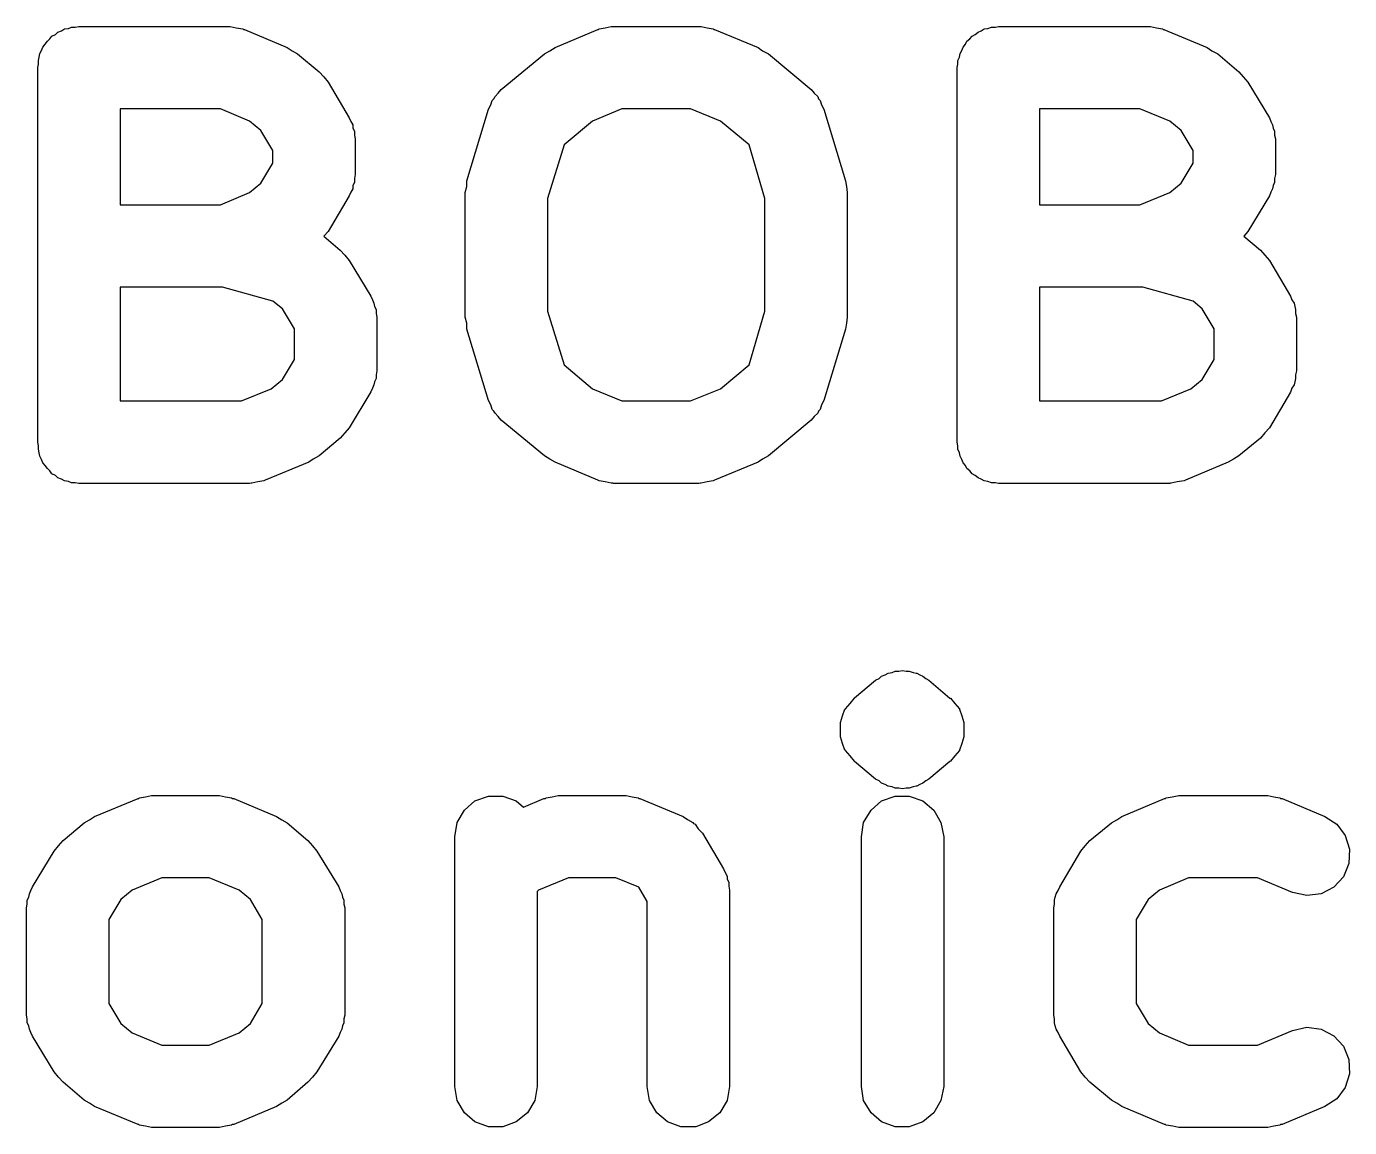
# Model space of a CAD drawing. Extents: x 78 to 141.7, y -125.4 to -84.3.
# Drawn here: x 136.569 to 138.336, y -85.724 to -84.254 of the extents above; entities that cross this region are included whole.
import ezdxf

# ---------------------------------------------------------------- set-up
doc = ezdxf.new("R2010")
doc.units = 0
doc.header["$MEASUREMENT"] = 0
doc.layers.add('BLACK', color=7, linetype='CONTINUOUS')

msp = doc.modelspace()

# ---------------------------------------------------------------- linework, layer by layer
at = {"layer": 'BLACK', "linetype": 'CONTINUOUS'}
for p, q in [((136.6, -84.2707), (136.603, -84.2671)), ((136.603, -84.2671), (136.608, -84.2647)), ((136.608, -84.2647), (136.611, -84.2616)), ((136.611, -84.2616), (136.616, -84.2599)), ((136.616, -84.2599), (136.62, -84.2575)), ((136.62, -84.2575), (136.625, -84.2567)), ((136.625, -84.2567), (136.629, -84.255)), ((136.629, -84.255), (136.634, -84.255)), ((136.634, -84.255), (136.639, -84.2542)), ((136.639, -84.2542), (136.839, -84.2542)), ((136.839, -84.2542), (136.84, -84.2544)), ((136.84, -84.2544), (136.841, -84.2542)), ((136.841, -84.2542), (136.849, -84.2561)), ((136.849, -84.2561), (136.858, -84.2575)), ((136.858, -84.2575), (136.859, -84.2581)), ((136.859, -84.2581), (136.86, -84.2584)), ((136.86, -84.2584), (136.917, -84.2822)), ((137.275, -84.2822), (137.332, -84.2584)), ((137.332, -84.2584), (137.333, -84.2581)), ((137.333, -84.2581), (137.334, -84.2575)), ((137.334, -84.2575), (137.342, -84.2561)), ((137.342, -84.2561), (137.35, -84.2542)), ((137.35, -84.2542), (137.352, -84.2544)), ((137.352, -84.2544), (137.353, -84.2542)), ((137.353, -84.2542), (137.467, -84.2542)), ((137.467, -84.2542), (137.469, -84.2544)), ((137.469, -84.2544), (137.47, -84.2542)), ((137.47, -84.2542), (137.478, -84.2561)), ((137.478, -84.2561), (137.486, -84.2575)), ((137.486, -84.2575), (137.487, -84.2581)), ((137.487, -84.2581), (137.488, -84.2584)), ((137.488, -84.2584), (137.546, -84.2822)), ((137.829, -84.2707), (137.832, -84.2671)), ((137.832, -84.2671), (137.836, -84.2647)), ((137.836, -84.2647), (137.84, -84.2616)), ((137.84, -84.2616), (137.844, -84.2599)), ((137.844, -84.2599), (137.848, -84.2575)), ((137.848, -84.2575), (137.853, -84.2567)), ((137.853, -84.2567), (137.858, -84.255)), ((137.858, -84.255), (137.863, -84.255)), ((137.863, -84.255), (137.867, -84.2542)), ((137.867, -84.2542), (138.067, -84.2542)), ((138.067, -84.2542), (138.069, -84.2544)), ((138.069, -84.2544), (138.07, -84.2542)), ((138.07, -84.2542), (138.078, -84.2561)), ((138.078, -84.2561), (138.086, -84.2575)), ((138.086, -84.2575), (138.087, -84.2581)), ((138.087, -84.2581), (138.088, -84.2584)), ((138.088, -84.2584), (138.146, -84.2822)), ((136.589, -84.2862), (136.591, -84.2817)), ((136.591, -84.2817), (136.594, -84.278)), ((136.594, -84.278), (136.597, -84.2738)), ((136.597, -84.2738), (136.6, -84.2707)), ((136.917, -84.2822), (136.924, -84.2867)), ((137.268, -84.2867), (137.275, -84.2822)), ((137.546, -84.2822), (137.552, -84.2867)), ((137.818, -84.2862), (137.82, -84.2817)), ((137.82, -84.2817), (137.823, -84.278)), ((137.823, -84.278), (137.825, -84.2738)), ((137.825, -84.2738), (137.829, -84.2707)), ((138.146, -84.2822), (138.152, -84.2867)), ((136.585, -84.2996), (136.586, -84.2951)), ((136.585, -84.3045), (136.585, -84.2996)), ((136.586, -84.2951), (136.587, -84.2904)), ((136.587, -84.2904), (136.589, -84.2862)), ((136.924, -84.2867), (136.931, -84.2907)), ((136.931, -84.2907), (136.96, -84.3146)), ((137.203, -84.3384), (137.261, -84.2907)), ((137.261, -84.2907), (137.268, -84.2867)), ((137.552, -84.2867), (137.56, -84.2907)), ((137.56, -84.2907), (137.617, -84.3384)), ((137.813, -84.2996), (137.815, -84.2951)), ((137.813, -84.3045), (137.813, -84.2996)), ((137.815, -84.2951), (137.816, -84.2904)), ((137.816, -84.2904), (137.818, -84.2862)), ((138.152, -84.2867), (138.16, -84.2907)), ((138.16, -84.2907), (138.188, -84.3146)), ((136.584, -84.3092), (136.585, -84.3045)), ((136.584, -84.8092), (136.584, -84.3092)), ((136.96, -84.3146), (136.966, -84.3216)), ((137.812, -84.3092), (137.813, -84.3045)), ((137.812, -84.8092), (137.812, -84.3092)), ((138.188, -84.3146), (138.194, -84.3216)), ((136.966, -84.3216), (136.972, -84.3285)), ((136.972, -84.3285), (137, -84.3761)), ((137.199, -84.3433), (137.203, -84.3384)), ((137.617, -84.3384), (137.621, -84.3433)), ((138.194, -84.3216), (138.2, -84.3285)), ((138.2, -84.3285), (138.229, -84.3761)), ((137.189, -84.359), (137.191, -84.353)), ((137.191, -84.353), (137.193, -84.3506)), ((137.193, -84.3506), (137.195, -84.3478)), ((137.195, -84.3478), (137.199, -84.3433)), ((137.621, -84.3433), (137.626, -84.3478)), ((137.626, -84.3478), (137.627, -84.3506)), ((137.627, -84.3506), (137.629, -84.353)), ((137.629, -84.353), (137.631, -84.359)), ((136.694, -84.3642), (136.694, -84.4923)), ((136.828, -84.3642), (136.694, -84.3642)), ((136.867, -84.3806), (136.828, -84.3642)), ((137.157, -84.4601), (137.186, -84.3648)), ((137.186, -84.3648), (137.189, -84.359)), ((137.364, -84.3642), (137.325, -84.3806)), ((137.456, -84.3642), (137.364, -84.3642)), ((137.496, -84.3806), (137.456, -84.3642)), ((137.631, -84.359), (137.634, -84.3648)), ((137.634, -84.3648), (137.663, -84.4601)), ((137.922, -84.3642), (137.922, -84.4923)), ((138.056, -84.3642), (137.922, -84.3642)), ((138.096, -84.3806), (138.056, -84.3642)), ((136.882, -84.3931), (136.867, -84.3806)), ((137, -84.3761), (137.002, -84.3811)), ((137.002, -84.3811), (137.005, -84.3856)), ((137.005, -84.3856), (137.005, -84.3899)), ((137.005, -84.3899), (137.007, -84.394)), ((137.325, -84.3806), (137.287, -84.4123)), ((137.534, -84.4123), (137.496, -84.3806)), ((138.111, -84.3931), (138.096, -84.3806)), ((138.229, -84.3761), (138.231, -84.3811)), ((138.231, -84.3811), (138.233, -84.3856)), ((138.233, -84.3856), (138.234, -84.3899)), ((138.234, -84.3899), (138.236, -84.394)), ((136.898, -84.4197), (136.882, -84.3931)), ((137.007, -84.394), (137.007, -84.3992)), ((137.007, -84.3992), (137.008, -84.4044)), ((137.008, -84.4044), (137.008, -84.452)), ((138.127, -84.4197), (138.111, -84.3931)), ((138.236, -84.394), (138.236, -84.3992)), ((138.236, -84.3992), (138.237, -84.4044)), ((138.237, -84.4044), (138.237, -84.452)), ((136.898, -84.4368), (136.898, -84.4197)), ((137.287, -84.4123), (137.265, -84.4839)), ((137.555, -84.4839), (137.534, -84.4123)), ((138.127, -84.4368), (138.127, -84.4197)), ((136.882, -84.4634), (136.898, -84.4368)), ((138.111, -84.4634), (138.127, -84.4368)), ((137.007, -84.4625), (137.005, -84.4666)), ((137.008, -84.452), (137.007, -84.4572)), ((137.007, -84.4572), (137.007, -84.4625)), ((137.157, -84.468), (137.157, -84.4601)), ((137.663, -84.4601), (137.664, -84.468)), ((138.236, -84.4625), (138.234, -84.4666)), ((138.237, -84.452), (138.236, -84.4572)), ((138.236, -84.4572), (138.236, -84.4625)), ((136.828, -84.4923), (136.867, -84.4759)), ((136.867, -84.4759), (136.882, -84.4634)), ((137.002, -84.4754), (137, -84.4803)), ((137.005, -84.4709), (137.002, -84.4754)), ((137.005, -84.4666), (137.005, -84.4709)), ((137.155, -84.4759), (137.157, -84.468)), ((137.155, -84.6425), (137.155, -84.4759)), ((137.664, -84.468), (137.665, -84.4759)), ((137.665, -84.4759), (137.665, -84.6425)), ((138.056, -84.4923), (138.096, -84.4759)), ((138.096, -84.4759), (138.111, -84.4634)), ((138.231, -84.4754), (138.229, -84.4803)), ((138.233, -84.4709), (138.231, -84.4754)), ((138.234, -84.4666), (138.233, -84.4709)), ((136.694, -84.4923), (136.828, -84.4923)), ((137, -84.4803), (136.972, -84.528)), ((137.265, -84.4839), (137.265, -84.6345)), ((137.555, -84.6345), (137.555, -84.4839)), ((137.922, -84.4923), (138.056, -84.4923)), ((138.229, -84.4803), (138.2, -84.528)), ((136.972, -84.528), (136.966, -84.5343)), ((138.2, -84.528), (138.195, -84.5343)), ((136.966, -84.5343), (136.988, -84.5527)), ((138.195, -84.5343), (138.217, -84.5527)), ((136.988, -84.5527), (136.994, -84.5597)), ((136.994, -84.5597), (137, -84.5666)), ((137, -84.5666), (137.029, -84.6142)), ((138.217, -84.5527), (138.223, -84.5597)), ((138.223, -84.5597), (138.229, -84.5666)), ((138.229, -84.5666), (138.257, -84.6142)), ((136.694, -84.6023), (136.694, -84.7542)), ((136.831, -84.6023), (136.694, -84.6023)), ((136.898, -84.6209), (136.831, -84.6023)), ((137.922, -84.6023), (137.922, -84.7542)), ((138.06, -84.6023), (137.922, -84.6023)), ((138.127, -84.6209), (138.06, -84.6023)), ((136.911, -84.6312), (136.898, -84.6209)), ((137.029, -84.6142), (137.031, -84.6191)), ((137.031, -84.6191), (137.033, -84.6237)), ((138.139, -84.6312), (138.127, -84.6209)), ((138.257, -84.6142), (138.259, -84.6192)), ((138.259, -84.6192), (138.262, -84.6237)), ((136.927, -84.6578), (136.911, -84.6312)), ((137.033, -84.6237), (137.034, -84.628)), ((137.034, -84.628), (137.036, -84.6321)), ((137.036, -84.6321), (137.036, -84.6373)), ((137.036, -84.6373), (137.037, -84.6425)), ((137.265, -84.6345), (137.287, -84.7061)), ((137.534, -84.7061), (137.555, -84.6345)), ((138.155, -84.6578), (138.139, -84.6312)), ((138.262, -84.6237), (138.263, -84.628)), ((138.263, -84.628), (138.264, -84.6321)), ((138.264, -84.6321), (138.264, -84.6373)), ((138.264, -84.6373), (138.265, -84.6425)), ((137.037, -84.6425), (137.037, -84.714)), ((137.157, -84.6504), (137.155, -84.6425)), ((137.157, -84.6583), (137.157, -84.6504)), ((137.664, -84.6504), (137.663, -84.6583)), ((137.665, -84.6425), (137.664, -84.6504)), ((138.265, -84.6425), (138.265, -84.714)), ((136.927, -84.6987), (136.927, -84.6578)), ((137.186, -84.7536), (137.157, -84.6583)), ((137.663, -84.6583), (137.634, -84.7536)), ((138.155, -84.6987), (138.155, -84.6578)), ((136.911, -84.7253), (136.927, -84.6987)), ((137.287, -84.7061), (137.325, -84.7378)), ((137.496, -84.7378), (137.534, -84.7061)), ((138.139, -84.7253), (138.155, -84.6987)), ((136.896, -84.7378), (136.911, -84.7253)), ((137.036, -84.7244), (137.034, -84.7285)), ((137.037, -84.714), (137.036, -84.7191)), ((137.036, -84.7191), (137.036, -84.7244)), ((138.124, -84.7378), (138.139, -84.7253)), ((138.264, -84.7244), (138.263, -84.7285)), ((138.265, -84.714), (138.264, -84.7191)), ((138.264, -84.7191), (138.264, -84.7244)), ((136.856, -84.7542), (136.896, -84.7378)), ((137.029, -84.7422), (137, -84.7899)), ((137.031, -84.7373), (137.029, -84.7422)), ((137.033, -84.7328), (137.031, -84.7373)), ((137.034, -84.7285), (137.033, -84.7328)), ((137.325, -84.7378), (137.364, -84.7542)), ((137.456, -84.7542), (137.496, -84.7378)), ((138.085, -84.7542), (138.124, -84.7378)), ((138.257, -84.7423), (138.229, -84.7899)), ((138.259, -84.7373), (138.257, -84.7423)), ((138.262, -84.7328), (138.259, -84.7373)), ((138.263, -84.7285), (138.262, -84.7328)), ((136.694, -84.7542), (136.856, -84.7542)), ((137.189, -84.7593), (137.186, -84.7536)), ((137.191, -84.7654), (137.189, -84.7593)), ((137.364, -84.7542), (137.456, -84.7542)), ((137.631, -84.7593), (137.629, -84.7654)), ((137.634, -84.7536), (137.631, -84.7593)), ((137.922, -84.7542), (138.085, -84.7542)), ((137.193, -84.7678), (137.191, -84.7654)), ((137.195, -84.7706), (137.193, -84.7678)), ((137.199, -84.7751), (137.195, -84.7706)), ((137.203, -84.78), (137.199, -84.7751)), ((137.261, -84.8276), (137.203, -84.78)), ((137.617, -84.78), (137.56, -84.8276)), ((137.621, -84.7751), (137.617, -84.78)), ((137.626, -84.7706), (137.621, -84.7751)), ((137.627, -84.7678), (137.626, -84.7706)), ((137.629, -84.7654), (137.627, -84.7678)), ((136.994, -84.7968), (136.988, -84.8038)), ((137, -84.7899), (136.994, -84.7968)), ((138.223, -84.7968), (138.217, -84.8038)), ((138.229, -84.7899), (138.223, -84.7968)), ((136.585, -84.8139), (136.584, -84.8092)), ((136.585, -84.8187), (136.585, -84.8139)), ((136.988, -84.8038), (136.96, -84.8276)), ((137.813, -84.8139), (137.812, -84.8092)), ((137.813, -84.8187), (137.813, -84.8139)), ((138.217, -84.8038), (138.188, -84.8276)), ((136.586, -84.8233), (136.585, -84.8187)), ((136.587, -84.828), (136.586, -84.8233)), ((136.589, -84.8322), (136.587, -84.828)), ((136.591, -84.8367), (136.589, -84.8322)), ((136.952, -84.8317), (136.946, -84.8361)), ((136.96, -84.8276), (136.952, -84.8317)), ((137.268, -84.8317), (137.261, -84.8276)), ((137.275, -84.8361), (137.268, -84.8317)), ((137.552, -84.8317), (137.546, -84.8361)), ((137.56, -84.8276), (137.552, -84.8317)), ((137.815, -84.8233), (137.813, -84.8187)), ((137.816, -84.828), (137.815, -84.8233)), ((137.818, -84.8322), (137.816, -84.828)), ((137.82, -84.8367), (137.818, -84.8322)), ((138.181, -84.8317), (138.174, -84.8361)), ((138.188, -84.8276), (138.181, -84.8317)), ((136.594, -84.8404), (136.591, -84.8367)), ((136.597, -84.8445), (136.594, -84.8404)), ((136.6, -84.8476), (136.597, -84.8445)), ((136.603, -84.8513), (136.6, -84.8476)), ((136.608, -84.8537), (136.603, -84.8513)), ((136.946, -84.8361), (136.888, -84.86)), ((137.332, -84.86), (137.275, -84.8361)), ((137.546, -84.8361), (137.488, -84.86)), ((137.823, -84.8404), (137.82, -84.8367)), ((137.825, -84.8445), (137.823, -84.8404)), ((137.829, -84.8476), (137.825, -84.8445)), ((137.832, -84.8513), (137.829, -84.8476)), ((137.836, -84.8537), (137.832, -84.8513)), ((138.174, -84.8361), (138.117, -84.86)), ((136.611, -84.8568), (136.608, -84.8537)), ((136.616, -84.8585), (136.611, -84.8568)), ((136.62, -84.8609), (136.616, -84.8585)), ((136.625, -84.8617), (136.62, -84.8609)), ((136.629, -84.8634), (136.625, -84.8617)), ((136.634, -84.8634), (136.629, -84.8634)), ((136.639, -84.8642), (136.634, -84.8634)), ((136.867, -84.8642), (136.639, -84.8642)), ((136.869, -84.864), (136.867, -84.8642)), ((136.87, -84.8641), (136.869, -84.864)), ((136.878, -84.8623), (136.87, -84.8641)), ((136.886, -84.8609), (136.878, -84.8623)), ((136.887, -84.8602), (136.886, -84.8609)), ((136.888, -84.86), (136.887, -84.8602)), ((137.333, -84.8602), (137.332, -84.86)), ((137.334, -84.8609), (137.333, -84.8602)), ((137.342, -84.8623), (137.334, -84.8609)), ((137.35, -84.8641), (137.342, -84.8623)), ((137.352, -84.864), (137.35, -84.8641)), ((137.353, -84.8642), (137.352, -84.864)), ((137.467, -84.8642), (137.353, -84.8642)), ((137.469, -84.864), (137.467, -84.8642)), ((137.47, -84.8641), (137.469, -84.864)), ((137.478, -84.8623), (137.47, -84.8641)), ((137.486, -84.8609), (137.478, -84.8623)), ((137.487, -84.8602), (137.486, -84.8609)), ((137.488, -84.86), (137.487, -84.8602)), ((137.84, -84.8568), (137.836, -84.8537)), ((137.844, -84.8585), (137.84, -84.8568)), ((137.848, -84.8609), (137.844, -84.8585)), ((137.853, -84.8617), (137.848, -84.8609)), ((137.858, -84.8634), (137.853, -84.8617)), ((137.863, -84.8634), (137.858, -84.8634)), ((137.867, -84.8642), (137.863, -84.8634)), ((138.096, -84.8642), (137.867, -84.8642)), ((138.097, -84.864), (138.096, -84.8642)), ((138.098, -84.8641), (138.097, -84.864)), ((138.106, -84.8623), (138.098, -84.8641)), ((138.115, -84.8609), (138.106, -84.8623)), ((138.116, -84.8602), (138.115, -84.8609)), ((138.117, -84.86), (138.116, -84.8602)), ((137.725, -85.1166), (137.729, -85.115)), ((137.729, -85.115), (137.734, -85.115)), ((137.734, -85.115), (137.739, -85.1142)), ((137.739, -85.1142), (137.739, -85.1142)), ((137.739, -85.1142), (137.739, -85.1142)), ((137.739, -85.1142), (137.744, -85.115)), ((137.744, -85.115), (137.748, -85.115)), ((137.748, -85.115), (137.753, -85.1166)), ((137.675, -85.1507), (137.703, -85.1269)), ((137.703, -85.1269), (137.708, -85.1246)), ((137.708, -85.1246), (137.711, -85.1216)), ((137.711, -85.1216), (137.716, -85.1199)), ((137.716, -85.1199), (137.72, -85.1176)), ((137.72, -85.1174), (137.725, -85.1166)), ((137.72, -85.1175), (137.72, -85.1174)), ((137.72, -85.1176), (137.72, -85.1175)), ((137.753, -85.1166), (137.757, -85.1174)), ((137.757, -85.1174), (137.757, -85.1175)), ((137.757, -85.1175), (137.758, -85.1176)), ((137.758, -85.1176), (137.762, -85.1199)), ((137.762, -85.1199), (137.766, -85.1216)), ((137.766, -85.1216), (137.77, -85.1246)), ((137.77, -85.1246), (137.774, -85.1269)), ((137.774, -85.1269), (137.802, -85.1508)), ((137.669, -85.1581), (137.675, -85.151)), ((137.675, -85.1509), (137.675, -85.1507)), ((137.675, -85.151), (137.675, -85.1509)), ((137.802, -85.1508), (137.803, -85.1509)), ((137.803, -85.1509), (137.803, -85.151)), ((137.803, -85.151), (137.809, -85.1582)), ((137.659, -85.1745), (137.662, -85.1657)), ((137.662, -85.1657), (137.663, -85.1655)), ((137.663, -85.1653), (137.669, -85.1581)), ((137.663, -85.1655), (137.663, -85.1653)), ((137.809, -85.1582), (137.815, -85.1653)), ((137.815, -85.1653), (137.815, -85.1655)), ((137.815, -85.1655), (137.815, -85.1657)), ((137.815, -85.1657), (137.818, -85.1744)), ((137.656, -85.1833), (137.659, -85.1745)), ((137.656, -85.1835), (137.656, -85.1833)), ((137.656, -85.1836), (137.656, -85.1835)), ((137.656, -85.193), (137.656, -85.1836)), ((137.818, -85.1744), (137.821, -85.1833)), ((137.821, -85.1833), (137.821, -85.1835)), ((137.821, -85.1835), (137.821, -85.1836)), ((137.821, -85.1836), (137.821, -85.1929)), ((137.656, -85.2024), (137.656, -85.193)), ((137.656, -85.2025), (137.656, -85.2024)), ((137.656, -85.2027), (137.656, -85.2025)), ((137.659, -85.2116), (137.656, -85.2027)), ((137.821, -85.2027), (137.818, -85.2115)), ((137.821, -85.1929), (137.821, -85.2024)), ((137.821, -85.2024), (137.821, -85.2025)), ((137.821, -85.2025), (137.821, -85.2027)), ((137.662, -85.2203), (137.659, -85.2116)), ((137.663, -85.2205), (137.662, -85.2203)), ((137.663, -85.2207), (137.663, -85.2205)), ((137.669, -85.2279), (137.663, -85.2207)), ((137.815, -85.2207), (137.809, -85.2278)), ((137.818, -85.2115), (137.815, -85.2203)), ((137.815, -85.2203), (137.815, -85.2205)), ((137.815, -85.2205), (137.815, -85.2207)), ((137.675, -85.235), (137.669, -85.2279)), ((137.675, -85.2351), (137.675, -85.235)), ((137.675, -85.2353), (137.675, -85.2351)), ((137.703, -85.2591), (137.675, -85.2353)), ((137.802, -85.2353), (137.774, -85.2591)), ((137.803, -85.2351), (137.802, -85.2353)), ((137.809, -85.2278), (137.803, -85.235)), ((137.803, -85.235), (137.803, -85.2351)), ((137.708, -85.2614), (137.703, -85.2591)), ((137.711, -85.2644), (137.708, -85.2614)), ((137.716, -85.2661), (137.711, -85.2644)), ((137.72, -85.2684), (137.716, -85.2661)), ((137.72, -85.2685), (137.72, -85.2684)), ((137.72, -85.2686), (137.72, -85.2685)), ((137.725, -85.2694), (137.72, -85.2686)), ((137.729, -85.271), (137.725, -85.2694)), ((137.734, -85.271), (137.729, -85.271)), ((137.739, -85.2718), (137.734, -85.271)), ((137.744, -85.271), (137.739, -85.2718)), ((137.739, -85.2718), (137.739, -85.2718)), ((137.739, -85.2718), (137.739, -85.2718)), ((137.748, -85.271), (137.744, -85.271)), ((137.753, -85.2694), (137.748, -85.271)), ((137.757, -85.2686), (137.753, -85.2694)), ((137.758, -85.2684), (137.757, -85.2685)), ((137.757, -85.2685), (137.757, -85.2686)), ((137.762, -85.2661), (137.758, -85.2684)), ((137.766, -85.2644), (137.762, -85.2661)), ((137.77, -85.2614), (137.766, -85.2644)), ((137.774, -85.2591), (137.77, -85.2614)), ((136.66, -85.3089), (136.718, -85.2851)), ((136.718, -85.2851), (136.719, -85.2848)), ((136.719, -85.2848), (136.72, -85.2842)), ((136.72, -85.2842), (136.728, -85.2827)), ((136.728, -85.2827), (136.736, -85.2809)), ((136.736, -85.2809), (136.737, -85.2811)), ((136.737, -85.2811), (136.739, -85.2809)), ((136.739, -85.2809), (136.824, -85.2809)), ((136.824, -85.2809), (136.826, -85.2811)), ((136.826, -85.2811), (136.827, -85.2809)), ((136.827, -85.2809), (136.835, -85.2827)), ((136.835, -85.2827), (136.843, -85.2842)), ((136.843, -85.2842), (136.844, -85.2848)), ((136.844, -85.2848), (136.846, -85.2851)), ((136.846, -85.2851), (136.903, -85.3089)), ((137.154, -85.3005), (137.168, -85.2882)), ((137.168, -85.2882), (137.186, -85.2817)), ((137.186, -85.2817), (137.205, -85.2817)), ((137.205, -85.2817), (137.223, -85.2882)), ((137.223, -85.2882), (137.233, -85.2964)), ((137.233, -85.2964), (137.26, -85.2851)), ((137.26, -85.2851), (137.262, -85.2848)), ((137.262, -85.2848), (137.263, -85.2842)), ((137.263, -85.2842), (137.271, -85.2827)), ((137.271, -85.2827), (137.279, -85.2809)), ((137.279, -85.2809), (137.28, -85.2811)), ((137.28, -85.2811), (137.282, -85.2809)), ((137.282, -85.2809), (137.367, -85.2809)), ((137.367, -85.2809), (137.369, -85.2811)), ((137.369, -85.2811), (137.37, -85.2809)), ((137.37, -85.2809), (137.378, -85.2827)), ((137.378, -85.2827), (137.386, -85.2842)), ((137.386, -85.2842), (137.387, -85.2848)), ((137.387, -85.2848), (137.388, -85.2851)), ((137.388, -85.2851), (137.446, -85.3089)), ((137.697, -85.3005), (137.711, -85.2882)), ((137.711, -85.2882), (137.729, -85.2817)), ((137.729, -85.2817), (137.748, -85.2817)), ((137.748, -85.2817), (137.766, -85.2882)), ((137.766, -85.2882), (137.781, -85.3005)), ((138.032, -85.3089), (138.089, -85.2851)), ((138.089, -85.2851), (138.09, -85.2848)), ((138.09, -85.2848), (138.091, -85.2842)), ((138.091, -85.2842), (138.099, -85.2827)), ((138.099, -85.2827), (138.108, -85.2809)), ((138.108, -85.2809), (138.109, -85.2811)), ((138.109, -85.2811), (138.11, -85.2809)), ((138.11, -85.2809), (138.224, -85.2809)), ((138.224, -85.2809), (138.226, -85.2811)), ((138.226, -85.2811), (138.227, -85.2809)), ((138.227, -85.2809), (138.235, -85.2827)), ((138.235, -85.2827), (138.243, -85.2842)), ((138.243, -85.2842), (138.244, -85.2848)), ((138.244, -85.2848), (138.246, -85.2851)), ((138.246, -85.2851), (138.303, -85.3089)), ((136.653, -85.3133), (136.66, -85.3089)), ((136.903, -85.3089), (136.91, -85.3133)), ((137.144, -85.317), (137.154, -85.3005)), ((137.446, -85.3089), (137.452, -85.3131)), ((137.687, -85.317), (137.697, -85.3005)), ((137.781, -85.3005), (137.79, -85.317)), ((138.025, -85.3133), (138.032, -85.3089)), ((138.303, -85.3089), (138.319, -85.3192)), ((136.618, -85.3412), (136.646, -85.3174)), ((136.646, -85.3174), (136.653, -85.3133)), ((136.91, -85.3133), (136.917, -85.3174)), ((136.917, -85.3174), (136.945, -85.3412)), ((137.141, -85.3359), (137.144, -85.317)), ((137.452, -85.3131), (137.459, -85.3169)), ((137.459, -85.3169), (137.46, -85.3183)), ((137.46, -85.3183), (137.462, -85.3192)), ((137.462, -85.3192), (137.466, -85.3254)), ((137.466, -85.3254), (137.472, -85.3314)), ((137.684, -85.3359), (137.687, -85.317)), ((137.79, -85.317), (137.794, -85.3359)), ((137.989, -85.3412), (138.018, -85.3174)), ((138.018, -85.3174), (138.025, -85.3133)), ((138.319, -85.3192), (138.33, -85.3344)), ((136.612, -85.3483), (136.618, -85.3412)), ((136.945, -85.3412), (136.951, -85.3482)), ((137.141, -85.6692), (137.141, -85.3359)), ((137.472, -85.3314), (137.5, -85.379)), ((137.684, -85.6692), (137.684, -85.3359)), ((137.794, -85.3359), (137.794, -85.6692)), ((137.983, -85.3482), (137.989, -85.3412)), ((138.33, -85.3344), (138.336, -85.3526)), ((136.577, -85.4028), (136.606, -85.3552)), ((136.606, -85.3552), (136.612, -85.3483)), ((136.951, -85.3482), (136.957, -85.3552)), ((136.957, -85.3552), (136.986, -85.4028)), ((137.949, -85.4028), (137.977, -85.3552)), ((137.977, -85.3552), (137.983, -85.3482)), ((138.336, -85.3526), (138.335, -85.3717)), ((137.5, -85.379), (137.502, -85.3839)), ((138.335, -85.3717), (138.328, -85.3893)), ((136.75, -85.3909), (136.71, -85.4072)), ((136.813, -85.3909), (136.75, -85.3909)), ((136.853, -85.4072), (136.813, -85.3909)), ((137.293, -85.3909), (137.253, -85.4072)), ((137.356, -85.3909), (137.293, -85.3909)), ((137.387, -85.4035), (137.356, -85.3909)), ((137.502, -85.3839), (137.505, -85.3885)), ((137.505, -85.3885), (137.505, -85.3928)), ((137.505, -85.3928), (137.507, -85.3968)), ((137.507, -85.3968), (137.507, -85.4021)), ((138.121, -85.3909), (138.082, -85.4072)), ((138.213, -85.3909), (138.121, -85.3909)), ((138.26, -85.4104), (138.213, -85.3909)), ((138.328, -85.3893), (138.315, -85.4034)), ((136.57, -85.4206), (136.572, -85.4166)), ((136.572, -85.4166), (136.573, -85.4123)), ((136.573, -85.4123), (136.575, -85.4077)), ((136.575, -85.4077), (136.577, -85.4028)), ((136.71, -85.4072), (136.695, -85.4198)), ((136.868, -85.4198), (136.853, -85.4072)), ((136.986, -85.4028), (136.988, -85.4077)), ((136.988, -85.4077), (136.99, -85.4123)), ((136.99, -85.4123), (136.991, -85.4166)), ((136.991, -85.4166), (136.993, -85.4206)), ((137.253, -85.4072), (137.251, -85.4092)), ((137.251, -85.4092), (137.251, -85.6692)), ((137.398, -85.4225), (137.387, -85.4035)), ((137.507, -85.4021), (137.508, -85.4073)), ((137.508, -85.4073), (137.508, -85.6692)), ((137.942, -85.4206), (137.943, -85.4166)), ((137.943, -85.4166), (137.944, -85.4123)), ((137.944, -85.4123), (137.947, -85.4077)), ((137.947, -85.4077), (137.949, -85.4028)), ((138.082, -85.4072), (138.067, -85.4198)), ((138.279, -85.4146), (138.26, -85.4104)), ((138.298, -85.4122), (138.279, -85.4146)), ((138.315, -85.4034), (138.298, -85.4122)), ((136.569, -85.4311), (136.57, -85.4259)), ((136.569, -85.574), (136.569, -85.4311)), ((136.57, -85.4259), (136.57, -85.4206)), ((136.695, -85.4198), (136.679, -85.4463)), ((136.884, -85.4463), (136.868, -85.4198)), ((136.993, -85.4206), (136.993, -85.4259)), ((136.993, -85.4259), (136.994, -85.4311)), ((136.994, -85.4311), (136.994, -85.574)), ((137.398, -85.6692), (137.398, -85.4225)), ((137.941, -85.4311), (137.942, -85.4259)), ((137.941, -85.574), (137.941, -85.4311)), ((137.942, -85.4259), (137.942, -85.4206)), ((138.067, -85.4198), (138.051, -85.4463)), ((136.679, -85.4463), (136.679, -85.5587)), ((136.884, -85.5587), (136.884, -85.4463)), ((138.051, -85.4463), (138.051, -85.5587)), ((136.57, -85.5791), (136.569, -85.574)), ((136.679, -85.5587), (136.695, -85.5853)), ((136.868, -85.5853), (136.884, -85.5587)), ((136.994, -85.574), (136.993, -85.5791)), ((137.942, -85.5791), (137.941, -85.574)), ((138.051, -85.5587), (138.067, -85.5853)), ((136.57, -85.5844), (136.57, -85.5791)), ((136.572, -85.5885), (136.57, -85.5844)), ((136.573, -85.5928), (136.572, -85.5885)), ((136.575, -85.5973), (136.573, -85.5928)), ((136.695, -85.5853), (136.71, -85.5978)), ((136.853, -85.5978), (136.868, -85.5853)), ((136.99, -85.5928), (136.988, -85.5973)), ((136.991, -85.5885), (136.99, -85.5928)), ((136.993, -85.5844), (136.991, -85.5885)), ((136.993, -85.5791), (136.993, -85.5844)), ((137.942, -85.5844), (137.942, -85.5791)), ((137.943, -85.5885), (137.942, -85.5844)), ((137.944, -85.5928), (137.943, -85.5885)), ((137.947, -85.5973), (137.944, -85.5928)), ((138.067, -85.5853), (138.082, -85.5978)), ((138.26, -85.5946), (138.279, -85.5904)), ((138.279, -85.5904), (138.298, -85.5929)), ((138.298, -85.5929), (138.315, -85.6017)), ((136.577, -85.6023), (136.575, -85.5973)), ((136.606, -85.6499), (136.577, -85.6023)), ((136.71, -85.5978), (136.75, -85.6142)), ((136.813, -85.6142), (136.853, -85.5978)), ((136.986, -85.6022), (136.957, -85.6499)), ((136.988, -85.5973), (136.986, -85.6022)), ((137.949, -85.6022), (137.947, -85.5973)), ((137.977, -85.6499), (137.949, -85.6022)), ((138.082, -85.5978), (138.121, -85.6142)), ((138.213, -85.6142), (138.26, -85.5946)), ((138.315, -85.6017), (138.328, -85.6157)), ((136.75, -85.6142), (136.813, -85.6142)), ((138.121, -85.6142), (138.213, -85.6142)), ((138.328, -85.6157), (138.335, -85.6334)), ((138.335, -85.6334), (138.336, -85.6524)), ((136.612, -85.6568), (136.606, -85.6499)), ((136.618, -85.6638), (136.612, -85.6568)), ((136.646, -85.6876), (136.618, -85.6638)), ((136.945, -85.6638), (136.917, -85.6876)), ((136.951, -85.6568), (136.945, -85.6638)), ((136.957, -85.6499), (136.951, -85.6568)), ((137.983, -85.6568), (137.977, -85.6499)), ((137.989, -85.6638), (137.983, -85.6568)), ((138.018, -85.6876), (137.989, -85.6638)), ((138.336, -85.6524), (138.33, -85.6707)), ((137.144, -85.688), (137.141, -85.6692)), ((137.251, -85.6692), (137.248, -85.688)), ((137.401, -85.688), (137.398, -85.6692)), ((137.508, -85.6692), (137.505, -85.688)), ((137.687, -85.688), (137.684, -85.6692)), ((137.794, -85.6692), (137.79, -85.688)), ((138.33, -85.6707), (138.319, -85.6859)), ((136.653, -85.6917), (136.646, -85.6876)), ((136.66, -85.6962), (136.653, -85.6917)), ((136.718, -85.72), (136.66, -85.6962)), ((136.903, -85.6962), (136.846, -85.72)), ((136.91, -85.6917), (136.903, -85.6962)), ((136.917, -85.6876), (136.91, -85.6917)), ((137.154, -85.7045), (137.144, -85.688)), ((137.248, -85.688), (137.238, -85.7045)), ((137.411, -85.7045), (137.401, -85.688)), ((137.505, -85.688), (137.495, -85.7045)), ((137.697, -85.7045), (137.687, -85.688)), ((137.79, -85.688), (137.781, -85.7045)), ((138.025, -85.6917), (138.018, -85.6876)), ((138.032, -85.6962), (138.025, -85.6917)), ((138.089, -85.72), (138.032, -85.6962)), ((138.303, -85.6962), (138.246, -85.72)), ((138.319, -85.6859), (138.303, -85.6962)), ((137.168, -85.7168), (137.154, -85.7045)), ((137.186, -85.7234), (137.168, -85.7168)), ((137.223, -85.7168), (137.205, -85.7234)), ((137.238, -85.7045), (137.223, -85.7168)), ((137.425, -85.7168), (137.411, -85.7045)), ((137.443, -85.7234), (137.425, -85.7168)), ((137.48, -85.7168), (137.463, -85.7234)), ((137.495, -85.7045), (137.48, -85.7168)), ((137.711, -85.7168), (137.697, -85.7045)), ((137.729, -85.7234), (137.711, -85.7168)), ((137.766, -85.7168), (137.748, -85.7234)), ((137.781, -85.7045), (137.766, -85.7168)), ((136.719, -85.7202), (136.718, -85.72)), ((136.72, -85.7209), (136.719, -85.7202)), ((136.728, -85.7223), (136.72, -85.7209)), ((136.736, -85.7241), (136.728, -85.7223)), ((136.737, -85.724), (136.736, -85.7241)), ((136.739, -85.7242), (136.737, -85.724)), ((136.824, -85.7242), (136.739, -85.7242)), ((136.826, -85.724), (136.824, -85.7242)), ((136.827, -85.7241), (136.826, -85.724)), ((136.835, -85.7223), (136.827, -85.7241)), ((136.843, -85.7209), (136.835, -85.7223)), ((136.844, -85.7202), (136.843, -85.7209)), ((136.846, -85.72), (136.844, -85.7202)), ((137.205, -85.7234), (137.186, -85.7234)), ((137.463, -85.7234), (137.443, -85.7234)), ((137.748, -85.7234), (137.729, -85.7234)), ((138.09, -85.7202), (138.089, -85.72)), ((138.091, -85.7209), (138.09, -85.7202)), ((138.1, -85.7223), (138.091, -85.7209)), ((138.108, -85.7241), (138.1, -85.7223)), ((138.109, -85.724), (138.108, -85.7241)), ((138.11, -85.7242), (138.109, -85.724)), ((138.224, -85.7242), (138.11, -85.7242)), ((138.226, -85.724), (138.224, -85.7242)), ((138.227, -85.7241), (138.226, -85.724)), ((138.235, -85.7223), (138.227, -85.7241)), ((138.243, -85.7209), (138.235, -85.7223)), ((138.244, -85.7202), (138.243, -85.7209)), ((138.246, -85.72), (138.244, -85.7202))]:
    msp.add_line(p, q, dxfattribs=at)

doc.saveas('drawing.dxf')
